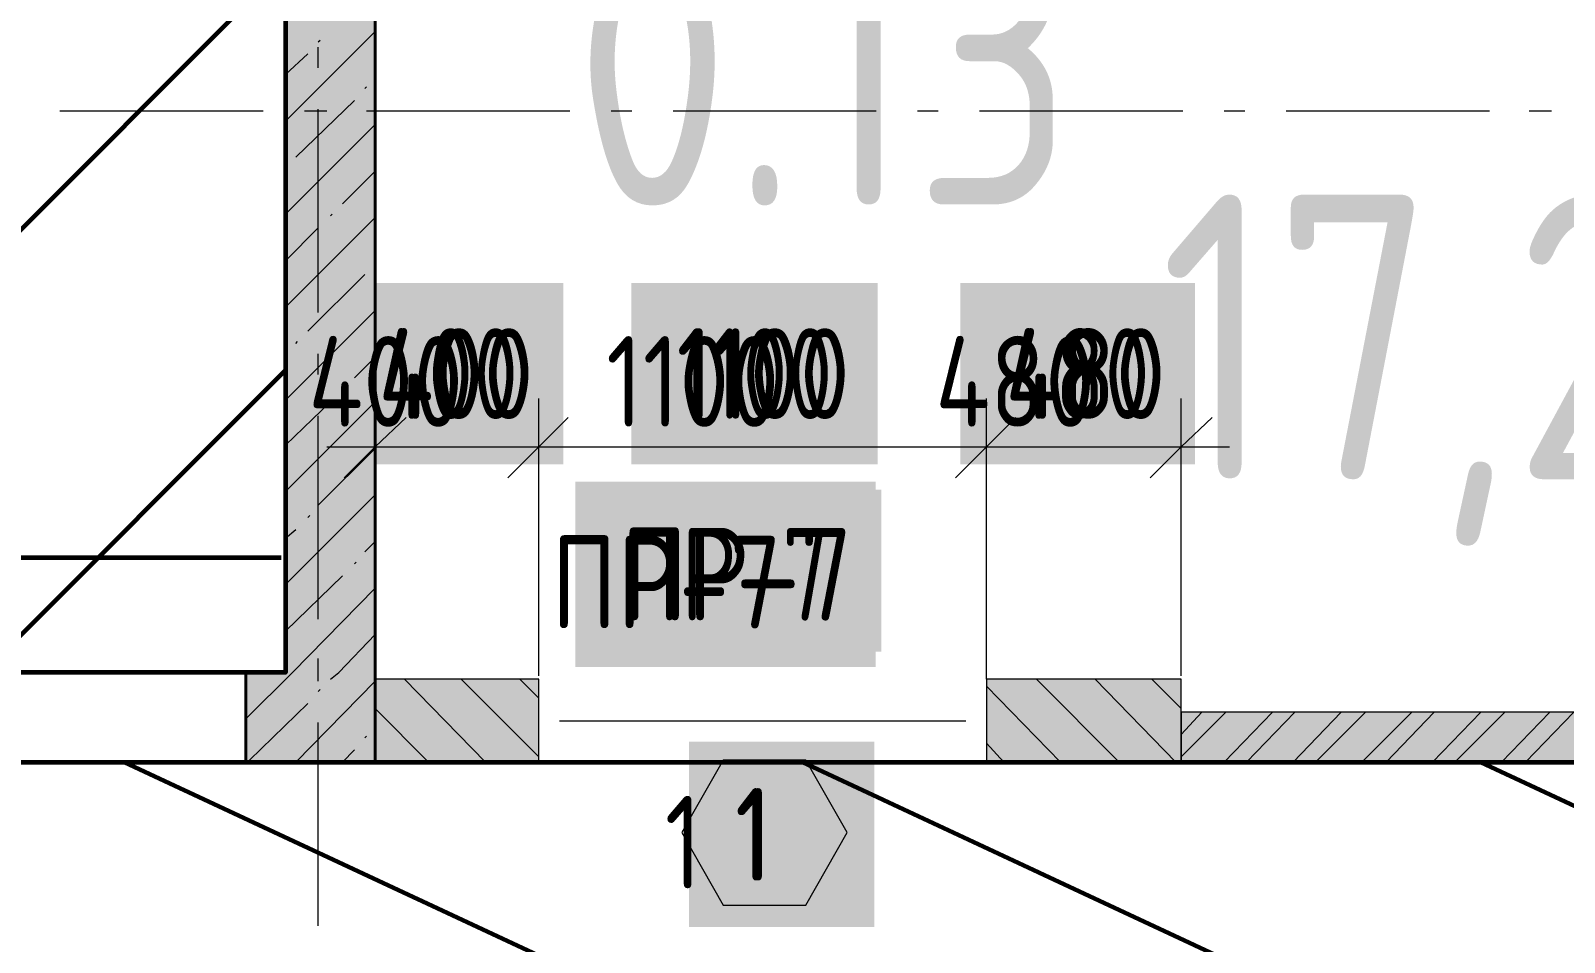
# Model space of a CAD drawing. Header units: millimetres. Extents: x -164500 to 426394, y -23753 to 102118.
# Drawn here: x -62200 to -58428, y 13528 to 15770 of the extents above; entities that cross this region are included whole.
import ezdxf

# ---------------------------------------------------------------- set-up
doc = ezdxf.new("R2010")
doc.units = ezdxf.units.MM
for name, color, linetype, lineweight in [('0) шлифовка', 5, 'Continuous', 60), ('183 стяжка подвал', 160, 'Continuous', 60), ('414 скб подвал', 160, 'Continuous', 60)]:
    doc.layers.add(name, color=color, linetype=linetype, lineweight=lineweight)
doc.layers.add('PDF _Геометрия', color=7, linetype='Continuous', true_color=0x1f1f1f)
doc.layers.add('PDF _Сплошная заливка', color=7, linetype='Continuous', true_color=0xffffff)
doc.layers.add('PDF _Текст', color=7, linetype='Continuous')
doc.styles.get("Standard").update_dxf_attribs({"font": 'ГОСТ тип А.ttf'})
doc.styles.add('СПДС', font='ГОСТ тип А.ttf', dxfattribs={"width": 0.9})
doc.linetypes.add('зигзаг', pattern='A,0.00254,-5.08,[131,ltypeshp.shx,S=5.08,R=0,X=-5.08,Y=0],-10.16,[131,ltypeshp.shx,S=5.08,R=180,X=5.08,Y=0],-5.08', length=20.32254)

msp = doc.modelspace()

# ---------------------------------------------------------------- hatches: boundary and pattern name
at = {"layer": '0) шлифовка', "true_color": 0x2776bb}
h = msp.add_hatch(dxfattribs=at)
h.set_pattern_fill('ANSI31', color=152, scale=222, angle=110)
h.set_pattern_definition([(155, (205553.1, 26879), (-297.8825, -638.811), [])])
h.paths.add_polyline_path([(-55591.642, 11993.277), (-67178.041, 11993.277), (-67178.041, 13971.65), (-55591.642, 13971.65)])
at = {"layer": '183 стяжка подвал'}
h = msp.add_hatch(dxfattribs=at)
h.set_pattern_fill('ANSI31', color=256, scale=222)
h.set_pattern_definition([(45, (205553.1, 26879), (-498.4042, 498.4042), [])])
h.paths.add_polyline_path([(-61573.359, 21728.394), (-63094.206, 21728.394), (-63094.206, 14191.94), (-61573.359, 14191.94)])
at = {"layer": '414 скб подвал'}
h = msp.add_hatch(dxfattribs=at)
h.set_pattern_fill('ANGLE', color=256, scale=222)
h.set_pattern_definition([(0, (205553.1, 26879), (0, 1550.67), [1127.76, -422.91]), (90, (205553.1, 26879), (-1550.67, 9e-14), [1127.76, -422.91])])
h.paths.add_polyline_path([(-61573.359, 21728.394), (-63094.206, 21728.394), (-63094.206, 14191.94), (-61573.359, 14191.94)])
at = {"layer": 'PDF _Сплошная заливка', "linetype": 'зигзаг', "transparency": 33554559}
h = msp.add_hatch(color=256, dxfattribs=at)
h.paths.add_polyline_path([(-63123.861, 13971.65), (-63123.861, 14191.94), (-63344.151, 14191.94), (-63344.151, 13971.65)])
h.paths.add_polyline_path([(-61670.795, 14191.94), (-61670.795, 13971.65), (-61353.086, 13971.65), (-61353.086, 14191.94)])
h = msp.add_hatch(color=256, dxfattribs=at)
h.paths.add_polyline_path([(-60950.617, 13971.65), (-60950.617, 14174.994), (-61353.069, 14174.994), (-61353.069, 13971.65)])
h.paths.add_polyline_path([(-59849.167, 14174.994), (-59849.167, 13971.65), (-59370.477, 13971.65), (-59370.477, 14174.994)])

# ---------------------------------------------------------------- linework, layer by layer
at = {"layer": '0) шлифовка'}
msp.add_lwpolyline([(-55591.642, 11993.277), (-67178.041, 11993.277), (-67178.041, 13971.65), (-55591.642, 13971.65)], close=True, dxfattribs=at)
at = {"layer": '183 стяжка подвал'}
msp.add_lwpolyline([(-63094.206, 21728.394), (-61573.359, 21728.394), (-61573.359, 14191.94), (-63094.206, 14191.94)], close=True, dxfattribs=at)
at = {"layer": 'PDF _Геометрия', "color": 7, "lineweight": 40}
msp.add_lwpolyline([(-63094.206, 21728.394), (-55566.224, 21728.394), (-55566.224, 18326.611), (-61353.069, 18326.611), (-61573.359, 18326.611), (-61573.359, 14191.94), (-61670.795, 14191.94), (-61670.795, 13971.65), (-61353.069, 13971.65), (-61353.069, 14191.94), (-61353.069, 16183.021), (-57650.505, 16183.021), (-57650.505, 15784.805), (-57430.215, 15784.805), (-57430.215, 16183.021), (-57430.215, 16403.311), (-58429.992, 16403.311), (-58429.992, 18106.321), (-55345.934, 18106.321), (-55345.934, 18326.611), (-55345.934, 21728.394), (-53448.052, 21728.394), (-50592.757, 21728.394)], dxfattribs=at)
at = {"layer": 'PDF _Геометрия', "lineweight": 9}
for points in [[(-61573.359, 15547.569), (-61353.069, 15767.859)], [(-61492.869, 15742.441), (-61488.632, 15746.678)], [(-61573.359, 15661.951), (-61518.287, 15712.787)], [(-61378.487, 15628.06), (-61374.251, 15632.296)], [(-61547.941, 15458.606), (-61403.905, 15598.406)], [(-61573.359, 15318.807), (-61353.069, 15539.097)], [(-61573.359, 15433.188), (-61573.359, 15433.188)], [(-61433.56, 15344.225), (-61353.069, 15424.715)], [(-61463.214, 15314.571), (-61458.978, 15318.807)], [(-61573.359, 15090.044), (-61353.069, 15310.334)], [(-61573.359, 15204.426), (-61492.869, 15284.916)], [(-61518.287, 15030.736), (-61378.487, 15170.535)], [(-61573.359, 14861.282), (-61353.069, 15081.572)], [(-61547.941, 15001.081), (-61543.705, 15005.317)], [(-61403.905, 14916.354), (-61353.069, 14967.19)], [(-61433.56, 14886.7), (-61429.323, 14890.936)], [(-61573.359, 14636.756), (-61353.069, 14857.045)], [(-61573.359, 14751.137), (-61463.214, 14857.045)], [(-61492.869, 14602.865), (-61353.069, 14742.664)], [(-61573.359, 14407.993), (-61353.069, 14628.283)], [(-61518.287, 14573.21), (-61514.05, 14577.447)], [(-61573.359, 14522.374), (-61547.941, 14543.556)], [(-61378.487, 14488.484), (-61353.069, 14513.902)], [(-61403.905, 14458.829), (-61399.669, 14463.065)], [(-61573.359, 14293.612), (-61433.56, 14429.175)], [(-61670.795, 14077.558), (-61556.414, 14191.94), (-61353.069, 14399.52)], [(-61463.214, 14174.994), (-61442.032, 14191.94), (-61353.069, 14285.139)], [(-61670.795, 14191.94), (-61670.795, 14191.94)], [(-61547.941, 13971.65), (-61353.069, 14170.758)], [(-61492.869, 14145.34), (-61488.632, 14149.576)], [(-61662.322, 13975.886), (-61518.287, 14115.685)], [(-61378.487, 14030.958), (-61374.251, 14035.195)], [(-61433.56, 13971.65), (-61403.905, 14001.304)]]:
    msp.add_lwpolyline(points, dxfattribs=at)
at = {"layer": 'PDF _Геометрия', "color": 7, "lineweight": 9}
for points in [[(-61492.869, 15678.896), (-61492.869, 15729.732)], [(-62128.32, 15572.987), (-61628.432, 15572.987)], [(-61526.759, 15572.987), (-61471.687, 15572.987)], [(-61492.869, 15077.335), (-61492.869, 15577.224)], [(-61374.251, 15572.987), (-60874.362, 15572.987)], [(-60772.69, 15572.987), (-60721.854, 15572.987)], [(-60620.182, 15572.987), (-60120.293, 15572.987)], [(-60018.621, 15572.987), (-59967.785, 15572.987)], [(-59866.113, 15572.987), (-59366.224, 15572.987)], [(-59264.552, 15572.987), (-59213.716, 15572.987)], [(-59112.044, 15572.987), (-58612.155, 15572.987)], [(-58514.719, 15572.987), (-58459.647, 15572.987)], [(-61492.869, 14924.827), (-61492.869, 14975.663)], [(-60950.617, 14183.467), (-60950.617, 14746.9), (-60950.617, 14865.518)], [(-59849.167, 14174.994), (-59849.167, 14746.9), (-59849.167, 14865.518)], [(-59370.461, 14183.467), (-59370.461, 14746.9), (-59370.461, 14865.518)], [(-61353.069, 14852.809), (-61353.069, 14746.9), (-61353.069, 14624.047)], [(-61492.869, 14323.266), (-61492.869, 14823.155)], [(-61471.687, 14746.9), (-60950.617, 14746.9), (-59849.167, 14746.9), (-59251.843, 14746.9)], [(-61492.869, 14170.758), (-61492.869, 14225.83)], [(-60899.78, 14073.322), (-59900.003, 14073.322)], [(-61492.869, 13569.197), (-61492.869, 14069.086)], [(-62128.32, 13971.65), (-61628.432, 13971.65)], [(-61526.759, 13971.65), (-61471.687, 13971.65)], [(-61374.251, 13971.65), (-60874.362, 13971.65)], [(-60772.69, 13971.65), (-60721.854, 13971.65)], [(-60620.182, 13971.65), (-60120.293, 13971.65)], [(-60018.621, 13971.65), (-59967.785, 13971.65)], [(-59866.113, 13971.65), (-59366.224, 13971.65)], [(-59264.552, 13971.65), (-59213.716, 13971.65)], [(-59112.044, 13971.65), (-58612.155, 13971.65)], [(-58514.719, 13971.65), (-58459.647, 13971.65)]]:
    msp.add_lwpolyline(points, dxfattribs=at)
at = {"layer": 'PDF _Геометрия', "color": 7, "lineweight": 18}
for points in [[(-61276.815, 14818.918), (-61353.069, 14746.9), (-61429.323, 14670.646)], [(-60878.599, 14818.918), (-60950.617, 14746.9), (-61026.871, 14670.646)], [(-59777.149, 14818.918), (-59849.167, 14746.9), (-59925.421, 14670.646)], [(-59294.206, 14818.918), (-59370.461, 14746.9), (-59446.715, 14670.646)]]:
    msp.add_lwpolyline(points, dxfattribs=at)
at = {"layer": 'PDF _Геометрия', "color": 12, "lineweight": 9, "true_color": 0xce0000}
for points in [[(-61353.069, 13971.65), (-60950.617, 13971.65), (-60950.617, 14174.994), (-61353.069, 14174.994)], [(-59370.461, 14094.504), (-59370.461, 14174.994), (-59849.167, 14174.994), (-59849.167, 13971.65), (-59370.461, 13971.65)]]:
    msp.add_lwpolyline(points, close=True, dxfattribs=at)
at = {"layer": 'PDF _Геометрия', "color": 12, "lineweight": 9, "true_color": 0xd00e0e}
for points in [[(-61081.943, 13971.65), (-61281.051, 14174.994)], [(-60950.617, 13984.359), (-61141.252, 14174.994)], [(-60950.617, 14128.394), (-60997.216, 14174.994)], [(-59667.005, 13971.65), (-59849.167, 14158.049)], [(-59522.969, 13971.65), (-59726.313, 14174.994)], [(-59383.17, 13971.65), (-59582.278, 14174.994)], [(-59370.461, 14102.976), (-59442.478, 14174.994)], [(-61221.743, 13971.65), (-61353.069, 14102.976)], [(-59806.804, 13971.65), (-59849.167, 14018.249)]]:
    msp.add_lwpolyline(points, dxfattribs=at)
at = {"layer": 'PDF _Геометрия', "color": 15, "lineweight": 9, "true_color": 0xa54a4a}
for points in [[(-59370.461, 14039.431), (-59319.624, 14094.504)], [(-59370.461, 13984.359), (-59260.316, 14094.504)], [(-59264.552, 13971.65), (-59145.934, 14094.504)], [(-59209.479, 13971.65), (-59090.862, 14094.504)], [(-59095.098, 13971.65), (-58976.481, 14094.504)], [(-59040.026, 13971.65), (-58917.172, 14094.504)], [(-58925.644, 13971.65), (-58802.79, 14094.504)], [(-58866.336, 13971.65), (-58747.718, 14094.504)], [(-58751.954, 13971.65), (-58633.337, 14094.504)], [(-58696.882, 13971.65), (-58574.028, 14094.504)], [(-58582.501, 13971.65), (-58463.883, 14094.504)], [(-58523.192, 13971.65), (-58404.574, 14094.504)]]:
    msp.add_lwpolyline(points, dxfattribs=at)
at = {"layer": 'PDF _Геометрия', "color": 16, "lineweight": 9, "true_color": 0x800000}
msp.add_lwpolyline([(-59370.461, 13971.65), (-57650.505, 13971.65), (-57650.505, 14094.504), (-59370.461, 14094.504)], close=True, dxfattribs=at)
at = {"layer": 'PDF _Геометрия', "color": 7, "lineweight": 9}
msp.add_lwpolyline([(-60497.328, 13975.886), (-60599, 13797.96), (-60497.328, 13620.033), (-60293.983, 13620.033), (-60192.311, 13797.96), (-60293.983, 13975.886)], close=True, dxfattribs=at)
at = {"layer": 'PDF _Сплошная заливка', "linetype": 'зигзаг', "lineweight": 5, "transparency": 33554559}
for points in [[(-61573.359, 18326.611), (-61573.359, 14191.94), (-61353.086, 18326.611), (-61353.086, 14191.94)], [(-59370.461, 14094.504), (-59370.461, 13971.65), (-57650.522, 14094.504), (-57650.522, 13971.65)]]:
    msp.add_solid(points, dxfattribs=at)
at = {"layer": 'PDF _Сплошная заливка', "linetype": 'зигзаг', "lineweight": 9, "transparency": 33554559}
for points in [[(-60751.508, 14640.992), (-60751.508, 14242.776), (-60391.436, 14640.992), (-60391.436, 14242.776)], [(-60404.128, 14640.992), (-60404.128, 14242.776), (-60260.109, 14640.992), (-60260.109, 14242.776)], [(-60260.093, 14640.992), (-60260.093, 14242.776), (-60107.601, 14640.992), (-60107.601, 14242.776)]]:
    msp.add_solid(points, dxfattribs=at)

# ---------------------------------------------------------------- texts
at = {"char_height": 700, "attachment_point": 4}
for s, insert in [('0.13', (-60863.924, 15690.347)), ('17,2', (-59423.293, 14935.279))]:
    msp.add_mtext(s, dxfattribs=dict(at, insert=insert))
at = {"linetype": 'зигзаг', "attachment_point": 4, "style": 'СПДС', "bg_fill": 1, "box_fill_scale": 1.5, "bg_fill_color": 7, "bg_fill_true_color": 16777215, "bg_fill_transparency": 0}
for s, insert, char_height in [('400', (-61344.101, 14926.669), 222.8704), ('1100', (-60611.183, 14926.669), 222.8704), ('480', (-59802.003, 14926.669), 222.8704), ('ПР-7', (-60746.755, 14433.298), 227.9894), ('1', (-60467.148, 13793.584), 227.989)]:
    msp.add_mtext(s, dxfattribs=dict(at, insert=insert, char_height=char_height))
at = {"layer": 'PDF _Текст', "linetype": 'зигзаг', "attachment_point": 4}
for s, insert, char_height in [('400', (-61517.542, 14907.517), 222.8704), ('400', (-61344.101, 14926.669), 222.8704), ('1100', (-60784.625, 14907.517), 222.8704), ('1100', (-60611.183, 14926.669), 222.8704), ('480', (-59975.445, 14907.517), 222.8704), ('480', (-59802.003, 14926.669), 222.8704), ('ПР-7', (-60920.197, 14414.146), 227.9894), ('ПР-7', (-60746.755, 14433.298), 227.9894), ('1', (-60640.589, 13774.432), 227.989), ('1', (-60467.148, 13793.584), 227.989)]:
    msp.add_mtext(s, dxfattribs=dict(at, insert=insert, char_height=char_height))

doc.saveas('drawing.dxf')
